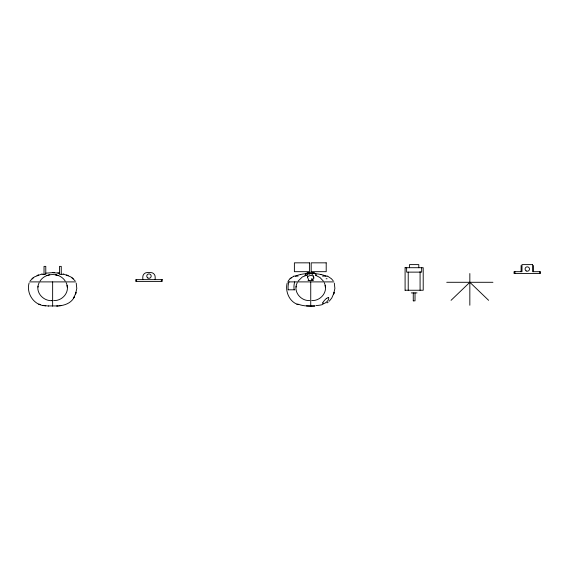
<?xml version="1.0" encoding="UTF-8"?>
<svg xmlns="http://www.w3.org/2000/svg" width="569" height="569" viewBox="0 0 569 569"><rect width="100%" height="100%" fill="white"/><g stroke="black" fill="none" stroke-linecap="round" stroke-linejoin="round"><path stroke-width="0.85" d="M39.147 282.708C34.417 291.741 43.166 301.613 52.64 300.617L51.637 300.581M297.246 282.708C292.743 291.292 300.539 301.093 309.735 300.581M307.644 277.131L307.729 276.769M38.13 286.228L38.016 287.139M296.229 286.228L296.115 287.139M76.011 292.622L75.556 293.988L76.787 288.455L76.218 283.113M334.117 292.622L333.654 293.988L334.885 288.455L334.316 283.113M29.076 283.049C26.025 293.696 34.353 305.866 45.733 305.759L43.088 305.354M287.174 283.049C284.934 291.456 289.472 302.082 298.213 304.6L296.961 304.145L298.291 304.635M75.983 292.715L73.707 297.936L74.361 296.769C71.381 303.54 63.593 305.809 56.779 306.03L58.216 305.923M334.081 292.715L331.784 297.992L329.287 301.165M312.922 279.699L313.363 278.753M322.922 302.971C323.192 305.425 330.12 300.076 328.583 297.679M40.05 281.065C45.527 272.387 59.745 272.387 65.222 281.065M298.149 281.065L302.281 276.996L307.786 274.77L304.948 275.624M30.207 280.752L34.325 276.961L42.12 273.895M288.305 280.752L290.069 278.725L293.739 276.228M305.766 273.938C308.419 271.733 313.05 271.733 315.703 273.938M451.061 300.318L469.838 282.288L488.615 300.318M31.971 278.725L33.052 277.836M290.069 278.725L291.15 277.836M327.033 302.907L328.199 302.096M37.056 275.567L38.564 274.991L37.241 275.496M46.85 275.624L49.688 274.77M300.588 274.486L302.744 274.066A49.866 49.866 0 0 1 318.725 274.109L320.88 274.486M59.581 305.781L61.011 305.574M45.762 273.163L52.64 272.643L59.51 273.163M53.671 300.581C62.825 301.065 70.606 291.328 66.146 282.75M311.769 300.581C320.923 301.065 328.704 291.328 324.245 282.75M54.375 272.672L52.64 272.643M311.001 306.158L314.934 305.973L306.535 305.937L310.738 306.158M405.1 267.707L423.201 267.707L423.215 290.247L405.1 290.247M42.042 274.336L45.157 274.336M60.115 274.336L63.23 274.336M293.988 276.1L298.099 276.1M322.502 276.1L327.481 276.1M326.129 278.753L327.083 278.753M308.028 280.524L313.448 280.524M29.552 281.897L75.727 281.897M287.651 281.897L333.825 281.897M446.743 282.288L492.932 282.288M288.134 289.806L294.849 289.806M411.295 292.9L417.013 292.9M413.286 300.852L415.021 300.852L415.036 292.9M48.436 305.937L56.836 305.937M48.593 306.037L44.446 305.603M57.825 272.935L59.653 273.191M56.573 275.005L55.606 274.777L58.458 275.631M316.556 275.631L315.596 275.282L319.991 277.551L323.327 281.065M63.152 273.895L70.947 276.961L75.065 280.752M40.114 304.6L38.863 304.145L40.193 304.635M68.216 275.567L66.545 274.912M327.73 276.228L331.4 278.725L333.164 280.752M73.301 278.725L72.149 277.779M308.867 280.524L307.708 277.7M325.105 285.403L325.368 287.26M67 285.403L67.27 287.26M539.668 271.683L539.668 273.454M533.48 265.495L533.48 271.683M521.104 265.495L521.104 271.683M514.917 271.683L514.917 273.454M469.838 273.533L469.838 305.254M421.665 267.707L421.665 272.124L406.636 272.124L406.636 267.707M420.078 271.569L420.078 290.247M418.791 267.707L418.791 264.613L409.509 264.613L409.509 267.707M413.272 292.9L413.272 300.852M408.222 272.124L408.222 290.247M405.092 267.707L405.092 290.247M313.832 277.224L313.832 278.461M310.738 281.897L310.738 306.101M161.354 279.635L161.354 281.406M155.166 279.635L155.166 276.989A4.417 4.417 0 0 0 150.749 272.565L147.215 272.565A4.417 4.417 0 0 0 142.798 276.989L142.798 279.635M136.61 279.635L136.61 281.406M61.253 274.336L61.253 266.377L59.503 266.377L59.489 274.336M52.64 281.897L52.64 306.143M45.783 274.336L45.783 266.377L44.033 266.377L44.019 274.336M294.173 289.785A15.391 13.329 -90 0 1 294.714 281.868M288.227 289.785A14.353 12.433 90 0 1 289.031 281.847M323.1 304.123A4.687 0.626 -7.1 0 1 320.795 304.984A4.687 0.626 -7.1 0 1 315.937 305.56M306.328 305.887A4.687 0.789 10.6 0 1 298.597 304.159M326.826 298.441A2.582 1.131 -52.4 0 1 328.74 297.452M322.452 303.313A5.662 1.43 -45.8 0 1 326.656 298.227M295.482 276.086A28.571 28.571 0 0 1 300.588 274.5M320.88 274.5A28.571 28.571 0 0 1 325.994 276.086M311.947 279.976A5.164 3.3 -83.2 0 1 312.438 278.995M313.427 275.979A3.741 1.956 -26.5 0 1 313.498 277.281M311.776 278.639A4.659 0.761 -58.8 0 1 311.399 279.322M312.957 275.972A3.307 1.593 -3.4 0 1 313.199 276.114M307.808 276.776A3.094 1.43 -1.5 0 1 309.949 275.645A3.094 1.43 -1.5 0 1 313.028 275.937M307.459 277.622A4.31 2.233 28.2 0 1 307.53 277.075M305.269 274.571A4.417 4.417 0 0 1 308.967 272.565M312.502 272.565A4.417 4.417 0 0 1 316.2 274.571M308.882 274.5A2.454 2.454 0 0 1 312.587 274.5M309.408 262.842L294.386 262.842L294.386 271.683L309.408 271.683L309.408 262.842M326.201 262.842L311.179 262.842L311.179 271.683L326.201 271.683L326.201 262.842M532.598 264.613L521.986 264.613L521.986 271.683L514.049 271.683L514.035 273.454L540.536 273.454L540.55 271.683L532.598 271.683L532.598 264.613M162.229 279.635L135.735 279.635L135.721 281.406L162.229 281.406L162.243 279.635M147.876 278.013A2.212 2.212 0 0 0 151.19 276.1A2.212 2.212 0 0 0 147.876 274.187A2.212 2.212 0 0 0 147.876 278.013M526.19 270.944A2.212 2.212 0 0 0 529.504 269.03A2.212 2.212 0 0 0 526.19 267.117A2.212 2.212 0 0 0 526.19 270.944"/></g></svg>
